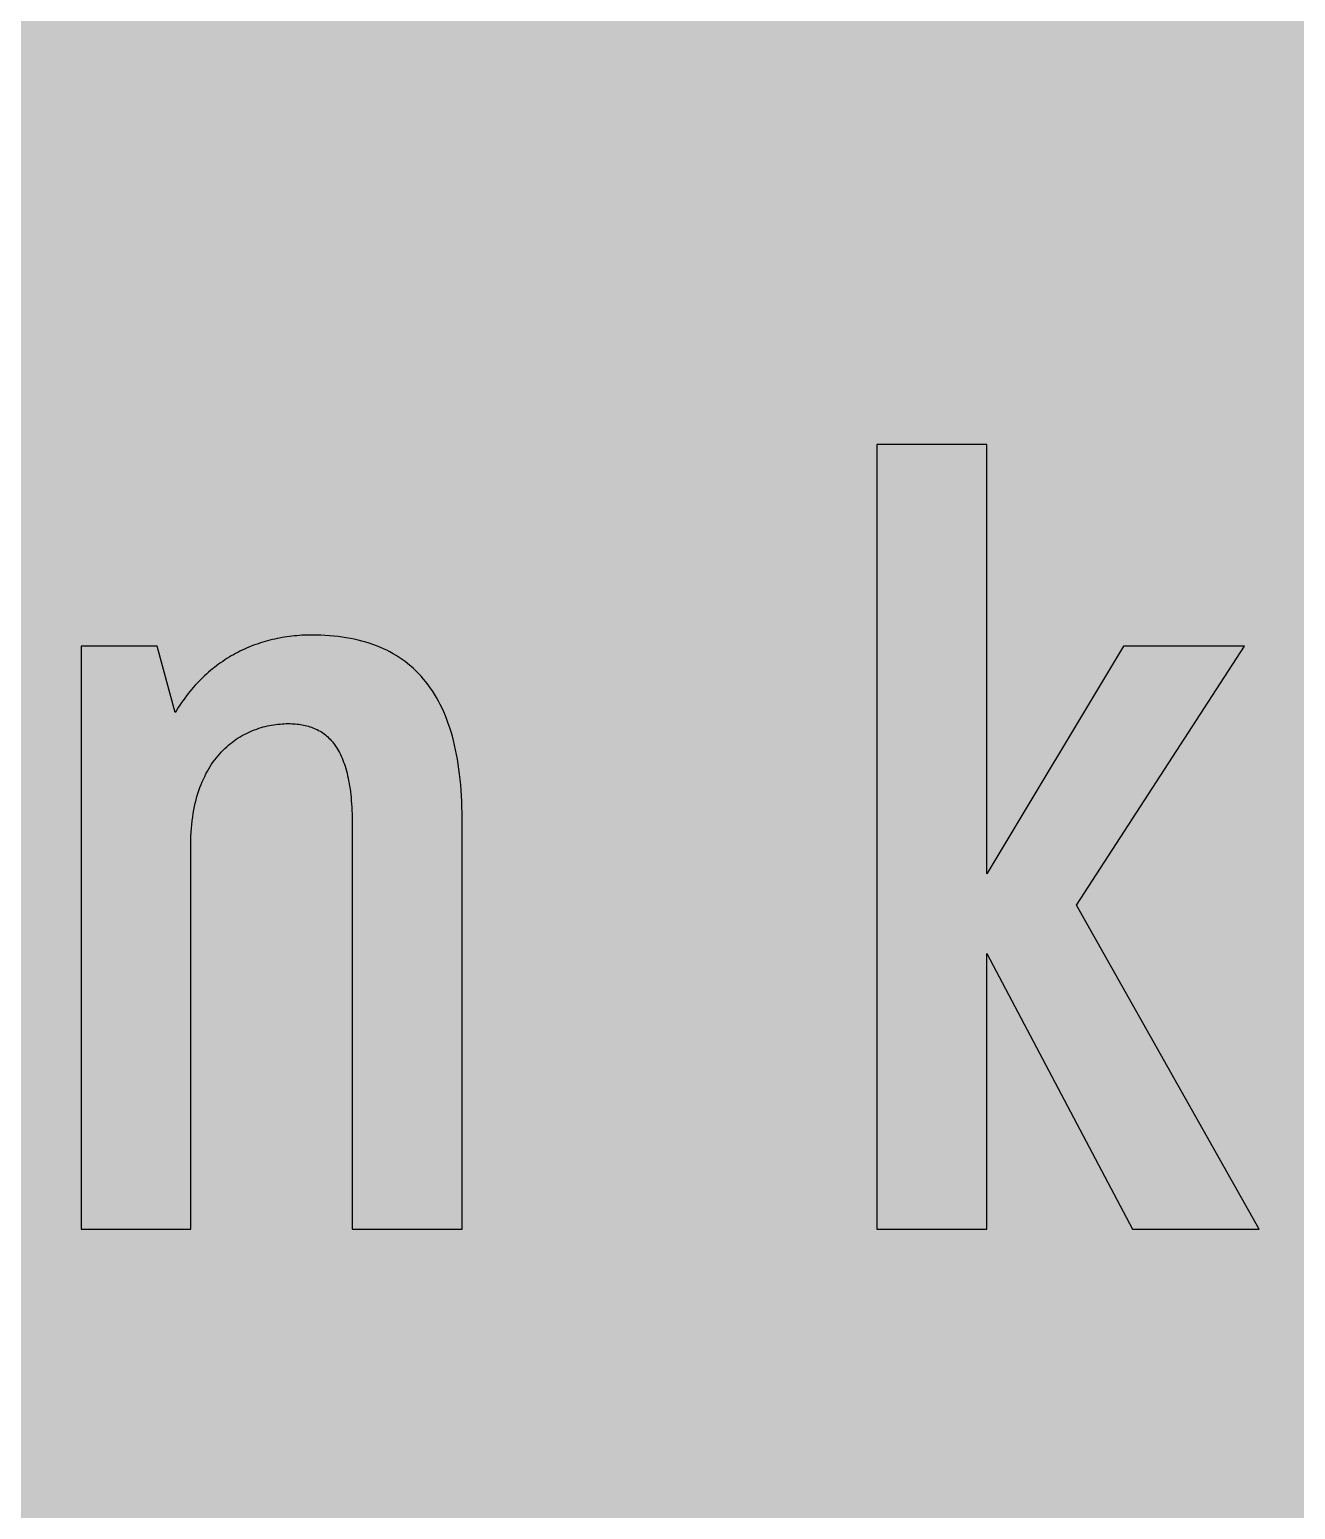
# Model space of a CAD drawing. Header units: millimetres. Extents: x 0 to 212, y 0 to 212.
# Drawn here: x 121.69 to 161.54, y 105.89 to 152.45 of the extents above; entities that cross this region are included whole.
import ezdxf

# ---------------------------------------------------------------- set-up
doc = ezdxf.new("R2010")
doc.units = ezdxf.units.MM

msp = doc.modelspace()

# ---------------------------------------------------------------- hatches: boundary and pattern name
for color, points in [(254, [(14.1633, 0.0536), (13.9878, 0.0533), (13.8125, 0.0559), (13.6373, 0.061), (13.462, 0.0686), (13.2893, 0.0787), (13.114, 0.0914), (12.9413, 0.1041), (12.7686, 0.1219), (12.5959, 0.1397), (12.4231, 0.16), (12.2504, 0.1829), (12.0777, 0.2057), (11.9075, 0.2337), (11.7373, 0.2616), (11.5672, 0.2921), (11.397, 0.3251), (11.2268, 0.3607), (11.0592, 0.3988), (10.8915, 0.4369), (10.7239, 0.4775), (10.5562, 0.5207), (10.3886, 0.5664), (10.2235, 0.6121), (10.0584, 0.6629), (9.8933, 0.7137), (9.7307, 0.7671), (9.5682, 0.8204), (9.4056, 0.8788), (9.2431, 0.9373), (9.083, 0.9982), (8.923, 1.0617), (8.763, 1.1252), (8.6055, 1.1938), (8.4455, 1.2624), (8.2906, 1.331), (8.1331, 1.4046), (7.9781, 1.4783), (7.8232, 1.5545), (7.6708, 1.6332), (7.5184, 1.7145), (7.366, 1.7958), (7.2161, 1.8796), (7.0663, 1.966), (6.919, 2.0523), (6.7716, 2.1438), (6.6243, 2.2352), (6.4795, 2.3266), (6.3348, 2.4232), (6.19, 2.5197), (6.0477, 2.6187), (5.908, 2.7178), (5.7683, 2.8194), (5.6286, 2.9235), (5.4915, 3.0302), (5.3543, 3.1369), (5.2197, 3.2461), (5.0851, 3.3579), (4.953, 3.4722), (4.8209, 3.5865), (4.6914, 3.7033), (4.5644, 3.8202), (4.4348, 3.9395), (4.3104, 4.0615), (4.1859, 4.1859), (4.0615, 4.3104), (3.9395, 4.4348), (3.8202, 4.5618), (3.7033, 4.6914), (3.5865, 4.8209), (3.4722, 4.953), (3.3579, 5.0851), (3.2487, 5.2197), (3.1369, 5.3543), (3.0302, 5.4915), (2.9235, 5.6286), (2.8194, 5.7683), (2.7178, 5.908), (2.6187, 6.0477), (2.5197, 6.19), (2.4232, 6.3348), (2.3266, 6.477), (2.2352, 6.6243), (2.1438, 6.7691), (2.0523, 6.9164), (1.966, 7.0663), (1.8796, 7.2161), (1.7958, 7.366), (1.7145, 7.5184), (1.6332, 7.6708), (1.5545, 7.8232), (1.4783, 7.9781), (1.4046, 8.1331), (1.331, 8.2906), (1.2598, 8.4455), (1.1913, 8.603), (1.1252, 8.763), (1.0592, 8.923), (0.9982, 9.083), (0.9373, 9.2431), (0.8763, 9.4056), (0.8204, 9.5682), (0.7645, 9.7307), (0.7112, 9.8933), (0.6604, 10.0584), (0.6121, 10.2235), (0.5639, 10.3911), (0.5207, 10.5562), (0.4775, 10.7239), (0.4343, 10.8915), (0.3962, 11.0592), (0.3607, 11.2268), (0.3251, 11.397), (0.2921, 11.5672), (0.2616, 11.7373), (0.2311, 11.9075), (0.2057, 12.0802), (0.1803, 12.2504), (0.1575, 12.4231), (0.1372, 12.5959), (0.1194, 12.7686), (0.1041, 12.9413), (0.0889, 13.1166), (0.0787, 13.2893), (0.0686, 13.4645), (0.061, 13.6373), (0.0559, 13.8125), (0.0508, 13.9878), (0.0508, 14.163), (0.0522, 197.6092), (0.0508, 197.7822), (0.0559, 197.9574), (0.061, 198.1327), (0.0686, 198.308), (0.0787, 198.4807), (0.0889, 198.6559), (0.1041, 198.8287), (0.1194, 199.0014), (0.1372, 199.1741), (0.1575, 199.3468), (0.1803, 199.5195), (0.2057, 199.6923), (0.2311, 199.8624), (0.2616, 200.0326), (0.2921, 200.2028), (0.3251, 200.373), (0.3607, 200.5432), (0.3962, 200.7108), (0.4343, 200.8784), (0.4775, 201.0461), (0.5207, 201.2137), (0.5639, 201.3814), (0.6121, 201.5465), (0.6604, 201.7116), (0.7112, 201.8767), (0.7645, 202.0392), (0.8204, 202.2018), (0.8763, 202.3643), (0.9373, 202.5269), (0.9982, 202.6869), (1.0592, 202.8469), (1.1252, 203.007), (1.1913, 203.1644), (1.2598, 203.3245), (1.331, 203.4794), (1.4046, 203.6369), (1.4783, 203.7918), (1.5545, 203.9468), (1.6332, 204.0992), (1.7145, 204.2516), (1.7958, 204.404), (1.8796, 204.5538), (1.966, 204.7037), (2.0523, 204.851), (2.1438, 204.9983), (2.2352, 205.1456), (2.3266, 205.2904), (2.4232, 205.4352), (2.5197, 205.58), (2.6187, 205.7222), (2.7178, 205.8619), (2.8194, 206.0016), (2.9235, 206.1413), (3.0302, 206.2785), (3.1369, 206.4156), (3.2487, 206.5503), (3.3579, 206.6849), (3.4722, 206.817), (3.5865, 206.949), (3.7033, 207.0786), (3.8202, 207.2056), (3.9395, 207.3351), (4.0615, 207.4596), (4.1859, 207.584), (4.3104, 207.7085), (4.4348, 207.8304), (4.5644, 207.9498), (4.6914, 208.0666), (4.8209, 208.1835), (4.953, 208.2978), (5.0851, 208.4121), (5.2197, 208.5213), (5.3543, 208.6331), (5.4915, 208.7397), (5.6286, 208.8464), (5.7683, 208.9506), (5.908, 209.0522), (6.0477, 209.1512), (6.19, 209.2503), (6.3348, 209.3468), (6.4795, 209.4433), (6.6243, 209.5348), (6.7716, 209.6262), (6.919, 209.7176), (7.0663, 209.804), (7.2161, 209.8904), (7.366, 209.9742), (7.5184, 210.0555), (7.6708, 210.1367), (7.8232, 210.2155), (7.9781, 210.2917), (8.1331, 210.3653), (8.2906, 210.439), (8.4455, 210.5101), (8.6055, 210.5787), (8.763, 210.6447), (8.923, 210.7108), (9.083, 210.7717), (9.2431, 210.8327), (9.4056, 210.8937), (9.5682, 210.9495), (9.7307, 211.0054), (9.8933, 211.0588), (10.0584, 211.1096), (10.2235, 211.1578), (10.3886, 211.2061), (10.5562, 211.2493), (10.7239, 211.2924), (10.8915, 211.3356), (11.0592, 211.3737), (11.2268, 211.4093), (11.397, 211.4448), (11.5672, 211.4779), (11.7373, 211.5083), (11.9075, 211.5388), (12.0777, 211.5642), (12.2504, 211.5896), (12.4231, 211.6125), (12.5959, 211.6328), (12.7686, 211.6506), (12.9413, 211.6658), (13.114, 211.6811), (13.2893, 211.6912), (13.462, 211.7014), (13.6373, 211.709), (13.8125, 211.7141), (13.9878, 211.7192), (14.163, 211.7192), (197.6078, 211.7203), (197.7822, 211.7192), (197.9574, 211.7141), (198.1327, 211.709), (198.3054, 211.7014), (198.4807, 211.6912), (198.6534, 211.6811), (198.8287, 211.6658), (199.0014, 211.6506), (199.1741, 211.6328), (199.3468, 211.6125), (199.5195, 211.5896), (199.6897, 211.5642), (199.8624, 211.5388), (200.0326, 211.5083), (200.2028, 211.4779), (200.373, 211.4448), (200.5432, 211.4093), (200.7108, 211.3737), (200.8784, 211.3356), (201.0461, 211.2924), (201.2137, 211.2493), (201.3788, 211.2061), (201.5465, 211.1578), (201.7116, 211.1096), (201.8767, 211.0588), (202.0392, 211.0054), (202.2018, 210.9495), (202.3643, 210.8937), (202.5269, 210.8327), (202.6869, 210.7717), (202.8469, 210.7108), (203.007, 210.6447), (203.167, 210.5787), (203.3245, 210.5101), (203.4794, 210.439), (203.6369, 210.3653), (203.7918, 210.2917), (203.9468, 210.2155), (204.0992, 210.1367), (204.2516, 210.0555), (204.404, 209.9742), (204.5538, 209.8904), (204.7037, 209.804), (204.8535, 209.7176), (205.0009, 209.6262), (205.1456, 209.5348), (205.293, 209.4433), (205.4352, 209.3468), (205.58, 209.2503), (205.7222, 209.1512), (205.8619, 209.0522), (206.0016, 208.9506), (206.1413, 208.8464), (206.2785, 208.7397), (206.4156, 208.6331), (206.5503, 208.5213), (206.6849, 208.4121), (206.817, 208.2978), (206.949, 208.1835), (207.0786, 208.0666), (207.2081, 207.9498), (207.3351, 207.8304), (207.4596, 207.7085), (207.584, 207.584), (207.7085, 207.4596), (207.8304, 207.3351), (207.9498, 207.2056), (208.0666, 207.0786), (208.1835, 206.949), (208.2978, 206.817), (208.4121, 206.6849), (208.5238, 206.5503), (208.6331, 206.4156), (208.7397, 206.2785), (208.8464, 206.1413), (208.9506, 206.0016), (209.0522, 205.8619), (209.1512, 205.7222), (209.2503, 205.58), (209.3468, 205.4352), (209.4433, 205.2904), (209.5348, 205.1456), (209.6262, 204.9983), (209.7176, 204.851), (209.804, 204.7037), (209.8904, 204.5538), (209.9742, 204.404), (210.0555, 204.2516), (210.1367, 204.0992), (210.2155, 203.9468), (210.2917, 203.7918), (210.3653, 203.6369), (210.439, 203.4794), (210.5076, 203.3245), (210.5762, 203.1644), (210.6447, 203.007), (210.7082, 202.8469), (210.7717, 202.6869), (210.8327, 202.5269), (210.8911, 202.3643), (210.9495, 202.2018), (211.0029, 202.0392), (211.0562, 201.8767), (211.107, 201.7116), (211.1578, 201.5465), (211.2035, 201.3814), (211.2493, 201.2137), (211.2924, 201.0461), (211.3331, 200.8784), (211.3712, 200.7108), (211.4093, 200.5432), (211.4448, 200.373), (211.4779, 200.2028), (211.5083, 200.0326), (211.5363, 199.8624), (211.5642, 199.6923), (211.5871, 199.5195), (211.6099, 199.3468), (211.6303, 199.1741), (211.648, 199.0014), (211.6658, 198.8287), (211.6785, 198.6559), (211.6912, 198.4807), (211.7014, 198.308), (211.709, 198.1327), (211.7141, 197.9574), (211.7166, 197.7822), (211.7166, 197.6069), (211.7189, 14.1647), (211.7166, 13.9878), (211.7141, 13.8125), (211.709, 13.6373), (211.7014, 13.4645), (211.6912, 13.2893), (211.6785, 13.1166), (211.6658, 12.9413), (211.648, 12.7686), (211.6303, 12.5959), (211.6099, 12.4231), (211.5871, 12.2504), (211.5642, 12.0802), (211.5363, 11.9075), (211.5083, 11.7373), (211.4779, 11.5672), (211.4448, 11.397), (211.4093, 11.2268), (211.3712, 11.0592), (211.3331, 10.8915), (211.2924, 10.7239), (211.2493, 10.5562), (211.2035, 10.3911), (211.1578, 10.2235), (211.107, 10.0584), (211.0562, 9.8933), (211.0029, 9.7307), (210.9495, 9.5682), (210.8911, 9.4056), (210.8327, 9.2431), (210.7717, 9.083), (210.7082, 8.923), (210.6447, 8.763), (210.5762, 8.603), (210.5076, 8.4455), (210.439, 8.2906), (210.3653, 8.1331), (210.2917, 7.9781), (210.2155, 7.8232), (210.1367, 7.6708), (210.0555, 7.5184), (209.9742, 7.366), (209.8904, 7.2161), (209.804, 7.0663), (209.7176, 6.9164), (209.6262, 6.7691), (209.5348, 6.6243), (209.4433, 6.477), (209.3468, 6.3348), (209.2503, 6.19), (209.1512, 6.0477), (209.0522, 5.908), (208.9506, 5.7683), (208.8464, 5.6286), (208.7397, 5.4915), (208.6331, 5.3543), (208.5238, 5.2197), (208.4121, 5.0851), (208.2978, 4.953), (208.1835, 4.8209), (208.0666, 4.6914), (207.9498, 4.5618), (207.8304, 4.4348), (207.7085, 4.3104), (207.584, 4.1859), (207.4596, 4.0615), (207.3351, 3.9395), (207.2081, 3.8202), (207.0786, 3.7033), (206.949, 3.5865), (206.817, 3.4722), (206.6849, 3.3579), (206.5503, 3.2461), (206.4156, 3.1369), (206.2785, 3.0302), (206.1413, 2.9235), (206.0016, 2.8194), (205.8619, 2.7178), (205.7222, 2.6187), (205.58, 2.5197), (205.4352, 2.4232), (205.293, 2.3266), (205.1456, 2.2352), (205.0009, 2.1438), (204.8535, 2.0523), (204.7037, 1.966), (204.5538, 1.8796), (204.404, 1.7958), (204.2516, 1.7145), (204.0992, 1.6332), (203.9468, 1.5545), (203.7918, 1.4783), (203.6369, 1.4046), (203.4794, 1.331), (203.3245, 1.2624), (203.167, 1.1938), (203.007, 1.1252), (202.8469, 1.0617), (202.6869, 0.9982), (202.5269, 0.9373), (202.3643, 0.8788), (202.2018, 0.8204), (202.0392, 0.7671), (201.8767, 0.7137), (201.7116, 0.6629), (201.5465, 0.6121), (201.3788, 0.5664), (201.2137, 0.5207), (201.0461, 0.4775), (200.8784, 0.4369), (200.7108, 0.3988), (200.5432, 0.3607), (200.373, 0.3251), (200.2028, 0.2921), (200.0326, 0.2616), (199.8624, 0.2337), (199.6897, 0.2057), (199.5195, 0.1829), (199.3468, 0.16), (199.1741, 0.1397), (199.0014, 0.1219), (198.8287, 0.1041), (198.6534, 0.0914), (198.4807, 0.0787), (198.3054, 0.0686), (198.1327, 0.061), (197.9574, 0.0559), (197.7822, 0.0533), (197.6069, 0.0533)]), (59, [(151.8186, 114.7064), (151.8186, 123.3837), (156.4047, 114.7064), (160.3897, 114.7064), (154.6408, 124.901), (159.9325, 133.0494), (156.1222, 133.0494), (151.8186, 125.8891), (151.8186, 139.3994), (148.361, 139.3994), (148.361, 114.7064)]), (59, [(135.3083, 114.7064), (135.3083, 127.617), (135.3058, 127.8026), (135.3033, 127.9855), (135.2956, 128.1659), (135.288, 128.3437), (135.2779, 128.5164), (135.2626, 128.6891), (135.2474, 128.8542), (135.2296, 129.0193), (135.2093, 129.1793), (135.1864, 129.3368), (135.161, 129.4917), (135.1331, 129.6441), (135.1026, 129.7915), (135.0721, 129.9362), (135.0366, 130.0785), (135.001, 130.2156), (134.9604, 130.3528), (134.9197, 130.4849), (134.874, 130.6144), (134.8283, 130.7389), (134.78, 130.8633), (134.7292, 130.9827), (134.6759, 131.0996), (134.62, 131.2139), (134.5616, 131.3256), (134.5032, 131.4323), (134.4397, 131.5364), (134.3762, 131.6406), (134.3076, 131.7371), (134.239, 131.8336), (134.1679, 131.9276), (134.0942, 132.0165), (134.018, 132.1029), (133.9393, 132.1867), (133.8605, 132.268), (133.7767, 132.3467), (133.6929, 132.4229), (133.604, 132.494), (133.5151, 132.5651), (133.4237, 132.6312), (133.3297, 132.6947), (133.2357, 132.7556), (133.1366, 132.8141), (133.035, 132.8699), (132.9334, 132.9207), (132.8293, 132.9715), (132.7226, 133.0198), (132.6134, 133.063), (132.5016, 133.1036), (132.3873, 133.1417), (132.273, 133.1798), (132.1562, 133.2128), (132.0343, 133.2433), (131.9149, 133.2687), (131.7904, 133.2941), (131.6634, 133.317), (131.5364, 133.3373), (131.4044, 133.3551), (131.2723, 133.3678), (131.1377, 133.3805), (131.0005, 133.3881), (130.8633, 133.3957), (130.7211, 133.4008), (130.5789, 133.4008), (130.5001, 133.4008), (130.4214, 133.3983), (130.3426, 133.3957), (130.2639, 133.3932), (130.1852, 133.3881), (130.1064, 133.3805), (130.0277, 133.3729), (129.9489, 133.3652), (129.8727, 133.3576), (129.794, 133.3449), (129.7178, 133.3348), (129.6416, 133.3221), (129.5654, 133.3068), (129.4892, 133.2916), (129.413, 133.2763), (129.3368, 133.2586), (129.2606, 133.2408), (129.1869, 133.2205), (129.1107, 133.2001), (129.0371, 133.1773), (128.9634, 133.1544), (128.8898, 133.129), (128.8161, 133.1036), (128.7424, 133.0782), (128.6713, 133.0503), (128.6002, 133.0198), (128.5265, 132.9893), (128.4554, 132.9588), (128.3868, 132.9258), (128.3157, 132.8903), (128.2446, 132.8547), (128.176, 132.8191), (128.1074, 132.781), (128.0389, 132.7429), (127.9728, 132.7023), (127.9042, 132.6617), (127.8382, 132.6185), (127.7722, 132.5728), (127.7061, 132.527), (127.6401, 132.4813), (127.5766, 132.4331), (127.5131, 132.3848), (127.4496, 132.334), (127.3861, 132.2832), (127.3251, 132.2299), (127.2616, 132.174), (127.2007, 132.1181), (127.1422, 132.0622), (127.0813, 132.0038), (127.0229, 131.9428), (126.9644, 131.8819), (126.9086, 131.8209), (126.8501, 131.7574), (126.7943, 131.6914), (126.7384, 131.6253), (126.685, 131.5568), (126.6317, 131.4882), (126.5784, 131.4196), (126.525, 131.3459), (126.4742, 131.2748), (126.4234, 131.1986), (126.3726, 131.1224), (126.3244, 131.0462), (126.2761, 130.9675), (125.7131, 133.0494), (123.3138, 133.0494), (123.3138, 114.7064), (126.7714, 114.7064), (126.7714, 126.8053), (126.7714, 126.9365), (126.7739, 127.066), (126.7816, 127.193), (126.7892, 127.3175), (126.7993, 127.4394), (126.812, 127.5588), (126.8273, 127.6756), (126.8451, 127.7874), (126.8654, 127.8992), (126.8857, 128.0084), (126.9111, 128.1125), (126.9365, 128.2167), (126.9619, 128.3183), (126.9924, 128.4173), (127.0229, 128.5113), (127.0559, 128.6053), (127.0914, 128.6967), (127.127, 128.7856), (127.1651, 128.8694), (127.2057, 128.9533), (127.2464, 129.0345), (127.2896, 129.1158), (127.3327, 129.192), (127.3785, 129.2657), (127.4242, 129.3368), (127.4724, 129.4079), (127.5232, 129.4765), (127.574, 129.54), (127.6248, 129.6035), (127.6782, 129.6645), (127.7341, 129.7229), (127.7874, 129.7813), (127.8433, 129.8346), (127.9017, 129.888), (127.9601, 129.9388), (128.0185, 129.987), (128.0795, 130.0353), (128.1405, 130.0785), (128.2014, 130.1217), (128.2624, 130.1623), (128.3259, 130.2004), (128.3894, 130.2385), (128.4529, 130.2741), (128.5164, 130.3071), (128.5824, 130.3376), (128.6459, 130.368), (128.712, 130.396), (128.778, 130.4214), (128.844, 130.4442), (128.9101, 130.4671), (128.9787, 130.4874), (129.0447, 130.5077), (129.1107, 130.5255), (129.1793, 130.5408), (129.2454, 130.556), (129.3114, 130.5687), (129.3774, 130.5789), (129.446, 130.589), (129.5121, 130.5966), (129.5781, 130.6017), (129.6441, 130.6068), (129.7102, 130.6119), (129.7737, 130.6144), (129.8397, 130.6144), (129.8956, 130.6144), (129.9489, 130.6119), (130.0048, 130.6093), (130.0582, 130.6068), (130.1115, 130.6017), (130.1648, 130.5941), (130.2182, 130.5865), (130.269, 130.5789), (130.3198, 130.5687), (130.3706, 130.5585), (130.4214, 130.5458), (130.4696, 130.5331), (130.5179, 130.5179), (130.5662, 130.5027), (130.6119, 130.4849), (130.6576, 130.4646), (130.7033, 130.4442), (130.749, 130.4239), (130.7922, 130.4011), (130.8354, 130.3757), (130.8786, 130.3503), (130.9218, 130.3223), (130.9624, 130.2918), (131.003, 130.2614), (131.0411, 130.2283), (131.0792, 130.1953), (131.1173, 130.1572), (131.1554, 130.1217), (131.191, 130.081), (131.2266, 130.0404), (131.2596, 129.9972), (131.2926, 129.954), (131.3256, 129.9058), (131.3586, 129.8575), (131.3891, 129.8092), (131.4196, 129.7559), (131.4475, 129.7026), (131.4755, 129.6467), (131.5034, 129.5883), (131.5288, 129.5298), (131.5542, 129.4663), (131.5796, 129.4028), (131.6025, 129.3368), (131.6253, 129.2708), (131.6457, 129.1996), (131.666, 129.1285), (131.6863, 129.0549), (131.7041, 128.9761), (131.7219, 128.8974), (131.7371, 128.8186), (131.7523, 128.7348), (131.7676, 128.6485), (131.7803, 128.5621), (131.7904, 128.4707), (131.8031, 128.3792), (131.8133, 128.2852), (131.8209, 128.1887), (131.8285, 128.0871), (131.8336, 127.9855), (131.8412, 127.8814), (131.8438, 127.7747), (131.8463, 127.6655), (131.8489, 127.5537), (131.8489, 127.4394), (131.8507, 114.7064)])]:
    msp.add_hatch(color=color).paths.add_polyline_path(points)
h = msp.add_hatch(color=59)
h.paths.add_polyline_path([(138.2709, 133.0494), (138.2709, 130.2286), (140.3876, 130.2286), (140.3876, 114.7064), (143.8451, 114.7064), (143.8451, 133.0494)])
h.paths.add_polyline_path([(141.2695, 136.1182), (145.8556, 140.8105), (141.2353, 140.8105), (138.4473, 136.1182)], flags=16)

# ---------------------------------------------------------------- linework, layer by layer
at = {"color": 59}
for points in [[(151.8186, 114.7064), (151.8186, 123.3837), (156.4047, 114.7064), (160.3897, 114.7064), (154.6408, 124.901), (159.9325, 133.0494), (156.1222, 133.0494), (151.8186, 125.8891), (151.8186, 139.3994), (148.361, 139.3994), (148.361, 114.7064), (151.8186, 114.7064)], [(135.3083, 114.7064), (135.3083, 127.617), (135.3058, 127.8026), (135.3033, 127.9855), (135.2956, 128.1659), (135.288, 128.3437), (135.2779, 128.5164), (135.2626, 128.6891), (135.2474, 128.8542), (135.2296, 129.0193), (135.2093, 129.1793), (135.1864, 129.3368), (135.161, 129.4917), (135.1331, 129.6441), (135.1026, 129.7915), (135.0721, 129.9362), (135.0366, 130.0785), (135.001, 130.2156), (134.9604, 130.3528), (134.9197, 130.4849), (134.874, 130.6144), (134.8283, 130.7389), (134.78, 130.8633), (134.7292, 130.9827), (134.6759, 131.0996), (134.62, 131.2139), (134.5616, 131.3256), (134.5032, 131.4323), (134.4397, 131.5364), (134.3762, 131.6406), (134.3076, 131.7371), (134.239, 131.8336), (134.1679, 131.9276), (134.0942, 132.0165), (134.018, 132.1029), (133.9393, 132.1867), (133.8605, 132.268), (133.7767, 132.3467), (133.6929, 132.4229), (133.604, 132.494), (133.5151, 132.5651), (133.4237, 132.6312), (133.3297, 132.6947), (133.2357, 132.7556), (133.1366, 132.8141), (133.035, 132.8699), (132.9334, 132.9207), (132.8293, 132.9715), (132.7226, 133.0198), (132.6134, 133.063), (132.5016, 133.1036), (132.3873, 133.1417), (132.273, 133.1798), (132.1562, 133.2128), (132.0343, 133.2433), (131.9149, 133.2687), (131.7904, 133.2941), (131.6634, 133.317), (131.5364, 133.3373), (131.4044, 133.3551), (131.2723, 133.3678), (131.1377, 133.3805), (131.0005, 133.3881), (130.8633, 133.3957), (130.7211, 133.4008), (130.5789, 133.4008), (130.5001, 133.4008), (130.4214, 133.3983), (130.3426, 133.3957), (130.2639, 133.3932), (130.1852, 133.3881), (130.1064, 133.3805), (130.0277, 133.3729), (129.9489, 133.3652), (129.8727, 133.3576), (129.794, 133.3449), (129.7178, 133.3348), (129.6416, 133.3221), (129.5654, 133.3068), (129.4892, 133.2916), (129.413, 133.2763), (129.3368, 133.2586), (129.2606, 133.2408), (129.1869, 133.2205), (129.1107, 133.2001), (129.0371, 133.1773), (128.9634, 133.1544), (128.8898, 133.129), (128.8161, 133.1036), (128.7424, 133.0782), (128.6713, 133.0503), (128.6002, 133.0198), (128.5265, 132.9893), (128.4554, 132.9588), (128.3868, 132.9258), (128.3157, 132.8903), (128.2446, 132.8547), (128.176, 132.8191), (128.1074, 132.781), (128.0389, 132.7429), (127.9728, 132.7023), (127.9042, 132.6617), (127.8382, 132.6185), (127.7722, 132.5728), (127.7061, 132.527), (127.6401, 132.4813), (127.5766, 132.4331), (127.5131, 132.3848), (127.4496, 132.334), (127.3861, 132.2832), (127.3251, 132.2299), (127.2616, 132.174), (127.2007, 132.1181), (127.1422, 132.0622), (127.0813, 132.0038), (127.0229, 131.9428), (126.9644, 131.8819), (126.9086, 131.8209), (126.8501, 131.7574), (126.7943, 131.6914), (126.7384, 131.6253), (126.685, 131.5568), (126.6317, 131.4882), (126.5784, 131.4196), (126.525, 131.3459), (126.4742, 131.2748), (126.4234, 131.1986), (126.3726, 131.1224), (126.3244, 131.0462), (126.2761, 130.9675), (125.7131, 133.0494), (123.3138, 133.0494), (123.3138, 114.7064), (126.7714, 114.7064), (126.7714, 126.8053), (126.7714, 126.9365), (126.7739, 127.066), (126.7816, 127.193), (126.7892, 127.3175), (126.7993, 127.4394), (126.812, 127.5588), (126.8273, 127.6756), (126.8451, 127.7874), (126.8654, 127.8992), (126.8857, 128.0084), (126.9111, 128.1125), (126.9365, 128.2167), (126.9619, 128.3183), (126.9924, 128.4173), (127.0229, 128.5113), (127.0559, 128.6053), (127.0914, 128.6967), (127.127, 128.7856), (127.1651, 128.8694), (127.2057, 128.9533), (127.2464, 129.0345), (127.2896, 129.1158), (127.3327, 129.192), (127.3785, 129.2657), (127.4242, 129.3368), (127.4724, 129.4079), (127.5232, 129.4765), (127.574, 129.54), (127.6248, 129.6035), (127.6782, 129.6645), (127.7341, 129.7229), (127.7874, 129.7813), (127.8433, 129.8346), (127.9017, 129.888), (127.9601, 129.9388), (128.0185, 129.987), (128.0795, 130.0353), (128.1405, 130.0785), (128.2014, 130.1217), (128.2624, 130.1623), (128.3259, 130.2004), (128.3894, 130.2385), (128.4529, 130.2741), (128.5164, 130.3071), (128.5824, 130.3376), (128.6459, 130.368), (128.712, 130.396), (128.778, 130.4214), (128.844, 130.4442), (128.9101, 130.4671), (128.9787, 130.4874), (129.0447, 130.5077), (129.1107, 130.5255), (129.1793, 130.5408), (129.2454, 130.556), (129.3114, 130.5687), (129.3774, 130.5789), (129.446, 130.589), (129.5121, 130.5966), (129.5781, 130.6017), (129.6441, 130.6068), (129.7102, 130.6119), (129.7737, 130.6144), (129.8397, 130.6144), (129.8956, 130.6144), (129.9489, 130.6119), (130.0048, 130.6093), (130.0582, 130.6068), (130.1115, 130.6017), (130.1648, 130.5941), (130.2182, 130.5865), (130.269, 130.5789), (130.3198, 130.5687), (130.3706, 130.5585), (130.4214, 130.5458), (130.4696, 130.5331), (130.5179, 130.5179), (130.5662, 130.5027), (130.6119, 130.4849), (130.6576, 130.4646), (130.7033, 130.4442), (130.749, 130.4239), (130.7922, 130.4011), (130.8354, 130.3757), (130.8786, 130.3503), (130.9218, 130.3223), (130.9624, 130.2918), (131.003, 130.2614), (131.0411, 130.2283), (131.0792, 130.1953), (131.1173, 130.1572), (131.1554, 130.1217), (131.191, 130.081), (131.2266, 130.0404), (131.2596, 129.9972), (131.2926, 129.954), (131.3256, 129.9058), (131.3586, 129.8575), (131.3891, 129.8092), (131.4196, 129.7559), (131.4475, 129.7026), (131.4755, 129.6467), (131.5034, 129.5883), (131.5288, 129.5298), (131.5542, 129.4663), (131.5796, 129.4028), (131.6025, 129.3368), (131.6253, 129.2708), (131.6457, 129.1996), (131.666, 129.1285), (131.6863, 129.0549), (131.7041, 128.9761), (131.7219, 128.8974), (131.7371, 128.8186), (131.7523, 128.7348), (131.7676, 128.6485), (131.7803, 128.5621), (131.7904, 128.4707), (131.8031, 128.3792), (131.8133, 128.2852), (131.8209, 128.1887), (131.8285, 128.0871), (131.8336, 127.9855), (131.8412, 127.8814), (131.8438, 127.7747), (131.8463, 127.6655), (131.8489, 127.5537), (131.8489, 127.4394), (131.8507, 114.7064), (135.3083, 114.7064)]]:
    msp.add_lwpolyline(points, dxfattribs=at)

doc.saveas('drawing.dxf')
